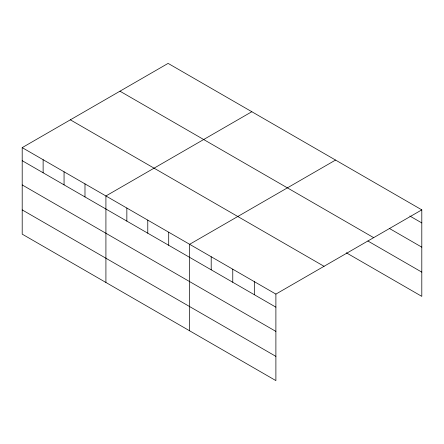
<?xml version="1.0" encoding="UTF-8"?>
<svg xmlns="http://www.w3.org/2000/svg" width="444" height="444" viewBox="0 0 444 444"><rect width="100%" height="100%" fill="white"/><g stroke="black" fill="none" stroke-linecap="round" stroke-linejoin="round"><path stroke-width="0.67" d="M22.2 147.63L275.891 294.1L275.891 380.608L22.2 234.138L22.2 147.63L168.109 63.392L421.8 209.862L421.8 296.37L346.326 252.797M251.826 111.727L105.916 195.965L105.916 282.473M335.542 160.062L189.638 244.3L189.638 330.808M275.891 294.1L421.8 209.862M409.818 216.012L421.8 222.927M389.455 228.488L421.8 247.164M119.958 91.192L373.648 237.657M367.893 241.009L421.8 272.133M70.352 119.83L324.042 266.3M22.2 160.695L275.891 307.165M22.2 184.932L275.891 331.402M22.2 209.901L275.891 356.371M254.329 281.651L254.329 294.716M232.767 269.197L232.767 282.267M211.2 256.749L211.2 269.813M168.709 232.218L168.709 245.282M147.78 220.13L147.78 233.2M126.851 208.047L126.851 221.112M84.987 183.883L84.987 196.947M64.058 171.795L64.058 184.865M43.129 159.712L43.129 172.783"/></g></svg>
